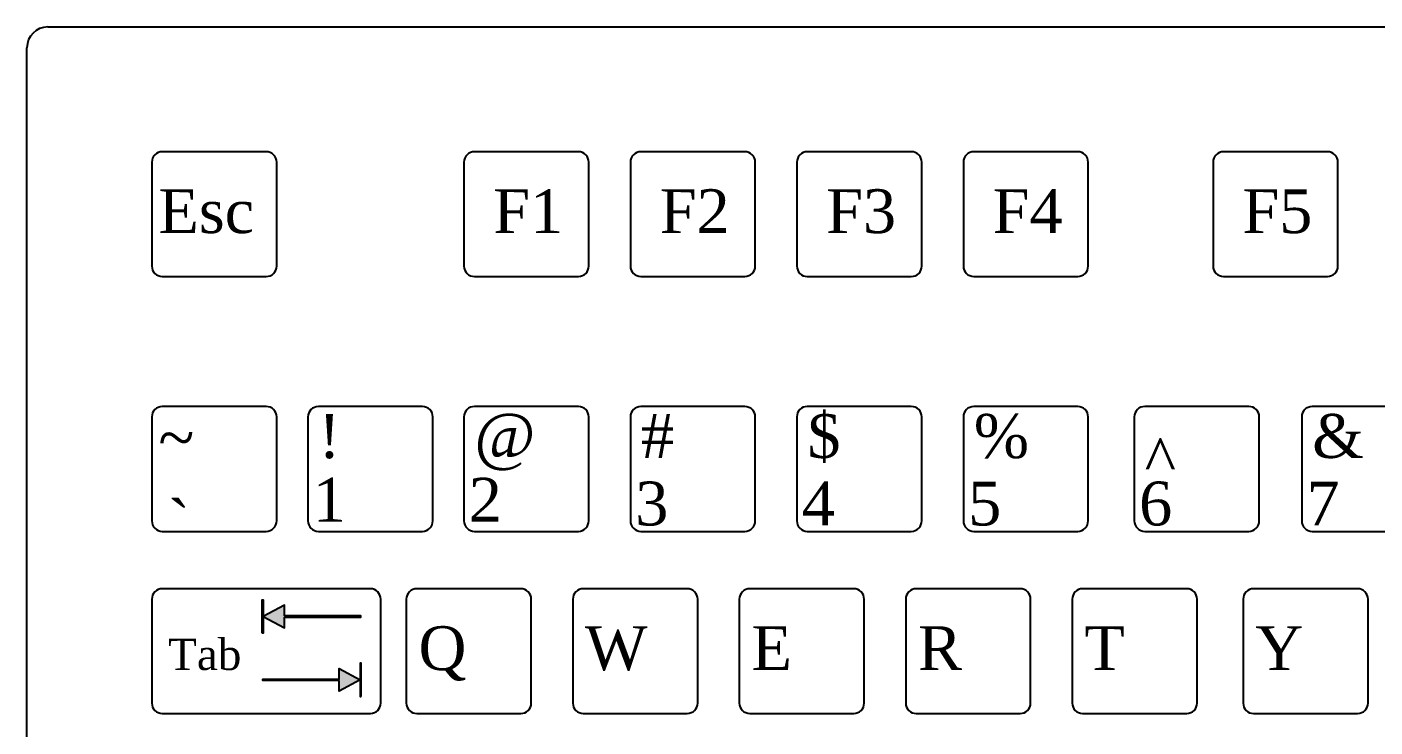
# Model space of a CAD drawing. Header units: metres. Extents: x 3586 to 7307, y 3108 to 6437.
# Drawn here: x 4054.022 to 4054.2012, y 3258.4296 to 3258.5228 of the extents above; entities that cross this region are included whole.
import ezdxf

# ---------------------------------------------------------------- set-up
doc = ezdxf.new("R2010")
doc.units = ezdxf.units.M
doc.layers.add('FURNITURE', color=40, linetype='Continuous')
doc.layers.add('TEXT', color=151, linetype='Continuous')
doc.styles.add('STYLE1', font='times.ttf', dxfattribs={"height": 6})

msp = doc.modelspace()

# ---------------------------------------------------------------- hatches: boundary and pattern name
at = {"layer": 'TEXT'}
for points in [[(4054.05325, 3258.44215), (4054.05325, 3258.44435), (4054.05325, 3258.44656), (4054.05336, 3258.44656), (4054.05336, 3258.44435), (4054.05336, 3258.44215)], [(4054.05619, 3258.44426), (4054.06634, 3258.44426), (4054.06634, 3258.44445), (4054.05619, 3258.44445), (4054.05619, 3258.44586), (4054.05336, 3258.44435), (4054.05619, 3258.44285)], [(4054.06347, 3258.43583), (4054.05331, 3258.43583), (4054.05331, 3258.43602), (4054.06347, 3258.43602), (4054.06347, 3258.43743), (4054.06629, 3258.43593), (4054.06347, 3258.43442)], [(4054.06641, 3258.43372), (4054.06641, 3258.43593), (4054.06641, 3258.43813), (4054.06629, 3258.43813), (4054.06629, 3258.43593), (4054.06629, 3258.43372)]]:
    msp.add_hatch(color=256, dxfattribs=at).paths.add_polyline_path(points)

# ---------------------------------------------------------------- linework, layer by layer
for p, q in [((4054.06763, 3258.44806), (4054.03995, 3258.44806)), ((4054.03857, 3258.44667), (4054.03857, 3258.43284)), ((4054.06901, 3258.43284), (4054.06901, 3258.44667)), ((4054.03995, 3258.43146), (4054.06763, 3258.43146))]:
    msp.add_line(p, q)
for points in [[(4054.03995, 3258.48961), (4054.05378, 3258.48961, 0.414214), (4054.05517, 3258.49099), (4054.05517, 3258.50483, 0.414214), (4054.05378, 3258.50621), (4054.03995, 3258.50621, 0.414214), (4054.03857, 3258.50483), (4054.03857, 3258.49099, 0.414214)], [(4054.08146, 3258.48961), (4054.09529, 3258.48961, 0.414214), (4054.09667, 3258.49099), (4054.09667, 3258.50483, 0.414214), (4054.09529, 3258.50621), (4054.08146, 3258.50621, 0.414214), (4054.08007, 3258.50483), (4054.08007, 3258.49099, 0.414214)], [(4054.10359, 3258.48961), (4054.11743, 3258.48961, 0.414214), (4054.11881, 3258.49099), (4054.11881, 3258.50483, 0.414214), (4054.11743, 3258.50621), (4054.10359, 3258.50621, 0.414214), (4054.10221, 3258.50483), (4054.10221, 3258.49099, 0.414214)], [(4054.12573, 3258.48961), (4054.13956, 3258.48961, 0.414214), (4054.14095, 3258.49099), (4054.14095, 3258.50483, 0.414214), (4054.13956, 3258.50621), (4054.12573, 3258.50621, 0.414214), (4054.12434, 3258.50483), (4054.12434, 3258.49099, 0.414214)], [(4054.14786, 3258.48961), (4054.1617, 3258.48961, 0.414214), (4054.16308, 3258.49099), (4054.16308, 3258.50483, 0.414214), (4054.1617, 3258.50621), (4054.14786, 3258.50621, 0.414214), (4054.14648, 3258.50483), (4054.14648, 3258.49099, 0.414214)], [(4054.18107, 3258.48961), (4054.19491, 3258.48961, 0.414214), (4054.19629, 3258.49099), (4054.19629, 3258.50483, 0.414214), (4054.19491, 3258.50621), (4054.18107, 3258.50621, 0.414214), (4054.17969, 3258.50483), (4054.17969, 3258.49099, 0.414214)], [(4054.03995, 3258.45569), (4054.05378, 3258.45569, 0.414214), (4054.05517, 3258.45708), (4054.05517, 3258.47091, 0.414214), (4054.05378, 3258.4723), (4054.03995, 3258.4723, 0.414214), (4054.03857, 3258.47091), (4054.03857, 3258.45708, 0.414214)], [(4054.06071, 3258.45569), (4054.07455, 3258.45569, 0.414214), (4054.07593, 3258.45708), (4054.07593, 3258.47091, 0.414214), (4054.07455, 3258.4723), (4054.06071, 3258.4723, 0.414214), (4054.05933, 3258.47091), (4054.05933, 3258.45708, 0.414214)], [(4054.08146, 3258.45569), (4054.09529, 3258.45569, 0.414214), (4054.09667, 3258.45708), (4054.09667, 3258.47091, 0.414214), (4054.09529, 3258.4723), (4054.08146, 3258.4723, 0.414214), (4054.08007, 3258.47091), (4054.08007, 3258.45708, 0.414214)], [(4054.10359, 3258.45569), (4054.11743, 3258.45569, 0.414214), (4054.11881, 3258.45708), (4054.11881, 3258.47091, 0.414214), (4054.11743, 3258.4723), (4054.10359, 3258.4723, 0.414214), (4054.10221, 3258.47091), (4054.10221, 3258.45708, 0.414214)], [(4054.12573, 3258.45569), (4054.13956, 3258.45569, 0.414214), (4054.14095, 3258.45708), (4054.14095, 3258.47091, 0.414214), (4054.13956, 3258.4723), (4054.12573, 3258.4723, 0.414214), (4054.12434, 3258.47091), (4054.12434, 3258.45708, 0.414214)], [(4054.14786, 3258.45569), (4054.1617, 3258.45569, 0.414214), (4054.16308, 3258.45708), (4054.16308, 3258.47091, 0.414214), (4054.1617, 3258.4723), (4054.14786, 3258.4723, 0.414214), (4054.14648, 3258.47091), (4054.14648, 3258.45708, 0.414214)], [(4054.1706, 3258.45569), (4054.18443, 3258.45569, 0.414214), (4054.18582, 3258.45708), (4054.18582, 3258.47091, 0.414214), (4054.18443, 3258.4723), (4054.1706, 3258.4723, 0.414214), (4054.16921, 3258.47091), (4054.16921, 3258.45708, 0.414214)], [(4054.19285, 3258.45569), (4054.20669, 3258.45569, 0.414214), (4054.20807, 3258.45708), (4054.20807, 3258.47091, 0.414214), (4054.20669, 3258.4723), (4054.19285, 3258.4723, 0.414214), (4054.19147, 3258.47091), (4054.19147, 3258.45708, 0.414214)], [(4054.0738, 3258.43146), (4054.08763, 3258.43146, 0.414214), (4054.08902, 3258.43284), (4054.08902, 3258.44667, 0.414214), (4054.08763, 3258.44806), (4054.0738, 3258.44806, 0.414214), (4054.07241, 3258.44667), (4054.07241, 3258.43284, 0.414214)], [(4054.09593, 3258.43146), (4054.10977, 3258.43146, 0.414214), (4054.11115, 3258.43284), (4054.11115, 3258.44667, 0.414214), (4054.10977, 3258.44806), (4054.09593, 3258.44806, 0.414214), (4054.09455, 3258.44667), (4054.09455, 3258.43284, 0.414214)], [(4054.11807, 3258.43146), (4054.13191, 3258.43146, 0.414214), (4054.13329, 3258.43284), (4054.13329, 3258.44667, 0.414214), (4054.13191, 3258.44806), (4054.11807, 3258.44806, 0.414214), (4054.11669, 3258.44667), (4054.11669, 3258.43284, 0.414214)], [(4054.14021, 3258.43146), (4054.15404, 3258.43146, 0.414214), (4054.15543, 3258.43284), (4054.15543, 3258.44667, 0.414214), (4054.15404, 3258.44806), (4054.14021, 3258.44806, 0.414214), (4054.13882, 3258.44667), (4054.13882, 3258.43284, 0.414214)], [(4054.16234, 3258.43146), (4054.17618, 3258.43146, 0.414214), (4054.17756, 3258.43284), (4054.17756, 3258.44667, 0.414214), (4054.17618, 3258.44806), (4054.16234, 3258.44806, 0.414214), (4054.16096, 3258.44667), (4054.16096, 3258.43284, 0.414214)], [(4054.18508, 3258.43146), (4054.19891, 3258.43146, 0.414214), (4054.20029, 3258.43284), (4054.20029, 3258.44667, 0.414214), (4054.19891, 3258.44806), (4054.18508, 3258.44806, 0.414214), (4054.18369, 3258.44667), (4054.18369, 3258.43284, 0.414214)]]:
    msp.add_lwpolyline(points, format="xyb", close=True)
for centre, start, end in [((4054.03995, 3258.44667), 90, 180), ((4054.06763, 3258.44667), 0, 90), ((4054.03995, 3258.43284), 180, 270), ((4054.06763, 3258.43284), 270, 0)]:
    msp.add_arc(centre, 0.00138, start, end)
at = {"layer": 'FURNITURE'}
for p, q in [((4054.02473, 3258.52281), (4054.54907, 3258.52281)), ((4054.02196, 3258.3449), (4054.02196, 3258.52004))]:
    msp.add_line(p, q, dxfattribs=at)
msp.add_arc((4054.02473, 3258.52004), 0.00277, 90, 180, dxfattribs=at)
at = {"layer": 'TEXT'}
for points in [[(4054.05325, 3258.44215), (4054.05325, 3258.44435), (4054.05325, 3258.44656), (4054.05336, 3258.44656), (4054.05336, 3258.44435), (4054.05336, 3258.44215)], [(4054.05619, 3258.44426), (4054.06634, 3258.44426), (4054.06634, 3258.44445), (4054.05619, 3258.44445), (4054.05619, 3258.44586), (4054.05336, 3258.44435), (4054.05619, 3258.44285)], [(4054.06347, 3258.43583), (4054.05331, 3258.43583), (4054.05331, 3258.43602), (4054.06347, 3258.43602), (4054.06347, 3258.43743), (4054.06629, 3258.43593), (4054.06347, 3258.43442)], [(4054.06641, 3258.43372), (4054.06641, 3258.43593), (4054.06641, 3258.43813), (4054.06629, 3258.43813), (4054.06629, 3258.43593), (4054.06629, 3258.43372)]]:
    msp.add_lwpolyline(points, close=True, dxfattribs=at)

# ---------------------------------------------------------------- texts
at = {"layer": 'TEXT', "style": 'STYLE1'}
for s, height, p in [('Esc', 0.005837, (4054.03944, 3258.49538)), ('F1', 0.005837, (4054.08396, 3258.49538)), ('F2', 0.005837, (4054.1061, 3258.49538)), ('F3', 0.005837, (4054.12823, 3258.49538)), ('F4', 0.005837, (4054.15037, 3258.49538)), ('F5', 0.005837, (4054.18358, 3258.49538)), ('!', 0.00584, (4054.06072, 3258.46546)), ('@', 0.00584, (4054.08146, 3258.46546)), ('#', 0.00584, (4054.1036, 3258.46546)), ('$', 0.00584, (4054.12574, 3258.46546)), ('%', 0.00584, (4054.14787, 3258.46546)), ('&', 0.00584, (4054.19286, 3258.46546)), ('~', 0.00584, (4054.03944, 3258.46521)), ('^ ', 0.005837, (4054.1706, 3258.46227)), ('1', 0.00584, (4054.05997, 3258.45698)), ('2', 0.00584, (4054.08071, 3258.45698)), ('3', 0.00584, (4054.10285, 3258.45648)), ('4', 0.00584, (4054.12499, 3258.45648)), ('5', 0.00584, (4054.14712, 3258.45648)), ('6', 0.00584, (4054.16985, 3258.45648)), ('7', 0.00584, (4054.19211, 3258.45648)), ('`', 0.00584, (4054.04069, 3258.45398)), ('Q', 0.00584, (4054.07403, 3258.43723)), ('W', 0.00584, (4054.09616, 3258.43723)), ('E', 0.00584, (4054.1183, 3258.43723)), ('R', 0.00584, (4054.14044, 3258.43723)), ('T', 0.00584, (4054.16257, 3258.43723)), ('Y', 0.00584, (4054.1853, 3258.43723)), ('Tab', 0.004151, (4054.04073, 3258.43724))]:
    msp.add_text(s, height=height, dxfattribs=at).set_placement(p)

doc.saveas('drawing.dxf')
